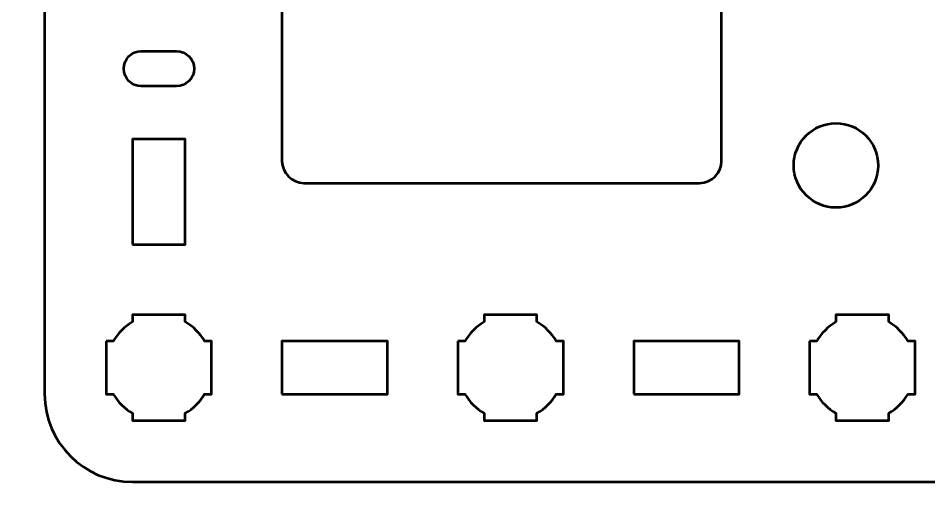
# Model space of a CAD drawing. Header units: centimetres. Extents: x -21 to 0, y -29.7 to 0.
# Drawn here: x -10.5 to -5.32, y -22.88 to -20.06 of the extents above; entities that cross this region are included whole.
import ezdxf

# ---------------------------------------------------------------- set-up
doc = ezdxf.new("R2010")
doc.units = ezdxf.units.CM
doc.header["$MEASUREMENT"] = 0
doc.layers.add('Layer 1', color=7, linetype='Continuous')

msp = doc.modelspace()

# ---------------------------------------------------------------- linework, layer by layer
at = {"layer": 'Layer 1', "lineweight": 53}
for points in [[(-9.85, -21.34998), (-9.55, -21.34998), (-9.55, -20.74998), (-9.85, -20.74998), (-9.85, -21.34998)], [(-9, -22.19998), (-8.4, -22.19998), (-8.4, -21.89998), (-9, -21.89998), (-9, -22.19998)], [(-7, -22.19998), (-6.4, -22.19998), (-6.4, -21.89998), (-7, -21.89998), (-7, -22.19998)]]:
    msp.add_lwpolyline(points, close=True, dxfattribs=at)
msp.add_ellipse((-5.85004, -20.89998), major_axis=(0, 0.24), ratio=1, dxfattribs=at)
at = {"layer": 'Layer 1', "color": 1, "lineweight": 53}
msp.add_open_spline([(-21.00003, -29.19995), (-21.00003, -29.19995), (-21.00003, -4.69992), (-21.00003, -4.69992), (-21.00003, -4.69992), (-21.00003, -4.61709), (-20.93286, -4.54992), (-20.85003, -4.54992), (-20.85003, -4.54992), (-20.7672, -4.54992), (-20.70003, -4.48275), (-20.70003, -4.39992), (-20.70003, -4.39992), (-20.70003, -4.31709), (-20.7672, -4.24992), (-20.85003, -4.24992), (-20.85003, -4.24992), (-20.93286, -4.24992), (-21.00003, -4.18275), (-21.00003, -4.09992), (-21.00003, -4.09992), (-21.00003, -4.01709), (-20.93286, -3.94992), (-20.85003, -3.94992), (-20.85003, -3.94992), (-20.7672, -3.94992), (-20.70003, -3.88275), (-20.70003, -3.79992), (-20.70003, -3.79992), (-20.70003, -3.71709), (-20.7672, -3.64992), (-20.85003, -3.64992), (-20.85003, -3.64992), (-20.93286, -3.64992), (-21.00003, -3.58275), (-21.00003, -3.49992), (-21.00003, -3.49992), (-21.00003, -3.41709), (-20.93286, -3.34992), (-20.85003, -3.34992), (-20.85003, -3.34992), (-20.7672, -3.34992), (-20.70003, -3.28275), (-20.70003, -3.19992), (-20.70003, -3.19992), (-20.70003, -3.11709), (-20.7672, -3.04992), (-20.85003, -3.04992), (-20.85003, -3.04992), (-20.93286, -3.04992), (-21.00003, -2.98275), (-21.00003, -2.89992), (-21.00003, -2.89992), (-21.00003, -2.81709), (-20.93286, -2.74992), (-20.85003, -2.74992), (-20.85003, -2.74992), (-20.7672, -2.74992), (-20.70003, -2.68275), (-20.70003, -2.59992), (-20.70003, -2.59992), (-20.70003, -2.51709), (-20.7672, -2.44992), (-20.85003, -2.44992), (-20.85003, -2.44992), (-20.93286, -2.44992), (-21.00003, -2.38275), (-21.00003, -2.29992), (-21.00003, -2.29992), (-21.00003, -2.21709), (-20.93286, -2.14992), (-20.85003, -2.14992), (-20.85003, -2.14992), (-20.7672, -2.14992), (-20.70003, -2.08275), (-20.70003, -1.99992), (-20.70003, -1.99992), (-20.70003, -1.91709), (-20.7672, -1.84992), (-20.85003, -1.84992), (-20.85003, -1.84992), (-20.93286, -1.84992), (-21.00003, -1.78275), (-21.00003, -1.69992), (-21.00003, -1.69992), (-21.00003, -1.61709), (-20.93286, -1.54992), (-20.85003, -1.54992), (-20.85003, -1.54992), (-20.7672, -1.54992), (-20.70003, -1.48275), (-20.70003, -1.39992), (-20.70003, -1.39992), (-20.70003, -1.31709), (-20.7672, -1.24992), (-20.85003, -1.24992), (-20.85003, -1.24992), (-20.93286, -1.24992), (-21.00003, -1.18275), (-21.00003, -1.09992), (-21.00003, -1.09992), (-21.00003, -1.09992), (-21.00003, -0.49992), (-21.00003, -0.49992), (-21.00003, -0.49992), (-21.00003, -0.22295), (-20.77694, 0.00004), (-20.49994, 0.00004), (-20.49994, 0.00004), (-20.49994, 0.00004), (-0.50008, 0.00004), (-0.50008, 0.00004), (-0.50008, 0.00004), (-0.22294, 0.00004), (0.00002, -0.22295), (0.00002, -0.49992), (0.00002, -0.49992), (0.00002, -0.49992), (0.00002, -29.19995), (0.00002, -29.19995), (0.00002, -29.19995), (0.00002, -29.47695), (-0.22294, -29.70004), (-0.50008, -29.70004), (-0.50008, -29.70004), (-0.50008, -29.70004), (-20.49994, -29.70004), (-20.49994, -29.70004), (-20.49994, -29.70004), (-20.77694, -29.70004), (-21.00003, -29.47695), (-21.00003, -29.19995)], degree=3, knots=[0, 0, 0, 0, 0.030303, 0.030303, 0.030303, 0.030303, 0.0606061, 0.0606061, 0.0606061, 0.0606061, 0.0909091, 0.0909091, 0.0909091, 0.0909091, 0.1212121, 0.1212121, 0.1212121, 0.1212121, 0.1515152, 0.1515152, 0.1515152, 0.1515152, 0.1818182, 0.1818182, 0.1818182, 0.1818182, 0.2121212, 0.2121212, 0.2121212, 0.2121212, 0.2424242, 0.2424242, 0.2424242, 0.2424242, 0.2727273, 0.2727273, 0.2727273, 0.2727273, 0.3030303, 0.3030303, 0.3030303, 0.3030303, 0.3333333, 0.3333333, 0.3333333, 0.3333333, 0.3636364, 0.3636364, 0.3636364, 0.3636364, 0.3939394, 0.3939394, 0.3939394, 0.3939394, 0.4242424, 0.4242424, 0.4242424, 0.4242424, 0.4545455, 0.4545455, 0.4545455, 0.4545455, 0.4848485, 0.4848485, 0.4848485, 0.4848485, 0.5151515, 0.5151515, 0.5151515, 0.5151515, 0.5454545, 0.5454545, 0.5454545, 0.5454545, 0.5757576, 0.5757576, 0.5757576, 0.5757576, 0.6060606, 0.6060606, 0.6060606, 0.6060606, 0.6363636, 0.6363636, 0.6363636, 0.6363636, 0.6666667, 0.6666667, 0.6666667, 0.6666667, 0.6969697, 0.6969697, 0.6969697, 0.6969697, 0.7272727, 0.7272727, 0.7272727, 0.7272727, 0.7575758, 0.7575758, 0.7575758, 0.7575758, 0.7878788, 0.7878788, 0.7878788, 0.7878788, 0.8181818, 0.8181818, 0.8181818, 0.8181818, 0.8484848, 0.8484848, 0.8484848, 0.8484848, 0.8787879, 0.8787879, 0.8787879, 0.8787879, 0.9090909, 0.9090909, 0.9090909, 0.9090909, 0.9393939, 0.9393939, 0.9393939, 0.9393939, 0.969697, 0.969697, 0.969697, 0.969697, 1, 1, 1, 1], dxfattribs=at)
at = {"layer": 'Layer 1', "color": 3, "lineweight": 53}
msp.add_open_spline([(-10.35, -22.19998), (-10.35, -22.19998), (-10.35, -17.89998), (-10.35, -17.89998), (-10.35, -17.89998), (-10.35, -17.62389), (-10.12609, -17.39998), (-9.85, -17.39998), (-9.85, -17.39998), (-9.85, -17.39998), (-1.55, -17.39998), (-1.55, -17.39998), (-1.55, -17.39998), (-1.27391, -17.39998), (-1.05, -17.62389), (-1.05, -17.89998), (-1.05, -17.89998), (-1.05, -17.89998), (-1.05, -22.19998), (-1.05, -22.19998), (-1.05, -22.19998), (-1.05, -22.47607), (-1.27391, -22.69998), (-1.55, -22.69998), (-1.55, -22.69998), (-1.55, -22.69998), (-9.85, -22.69998), (-9.85, -22.69998), (-9.85, -22.69998), (-10.12609, -22.69998), (-10.35, -22.47607), (-10.35, -22.19998)], degree=3, knots=[0, 0, 0, 0, 0.125, 0.125, 0.125, 0.125, 0.25, 0.25, 0.25, 0.25, 0.375, 0.375, 0.375, 0.375, 0.5, 0.5, 0.5, 0.5, 0.625, 0.625, 0.625, 0.625, 0.75, 0.75, 0.75, 0.75, 0.875, 0.875, 0.875, 0.875, 1, 1, 1, 1], dxfattribs=at)
at = {"layer": 'Layer 1', "lineweight": 53}
for points, knots in [([(-9, -20.87498), (-9, -20.87498), (-9, -19.22498), (-9, -19.22498), (-9, -19.22498), (-9, -19.15596), (-8.94402, -19.09998), (-8.875, -19.09998), (-8.875, -19.09998), (-8.875, -19.09998), (-6.625, -19.09998), (-6.625, -19.09998), (-6.625, -19.09998), (-6.55598, -19.09998), (-6.5, -19.15596), (-6.5, -19.22498), (-6.5, -19.22498), (-6.5, -19.22498), (-6.5, -20.87498), (-6.5, -20.87498), (-6.5, -20.87498), (-6.5, -20.944), (-6.55598, -20.99998), (-6.625, -20.99998), (-6.625, -20.99998), (-6.625, -20.99998), (-8.875, -20.99998), (-8.875, -20.99998), (-8.875, -20.99998), (-8.94402, -20.99998), (-9, -20.944), (-9, -20.87498)], [0, 0, 0, 0, 0.125, 0.125, 0.125, 0.125, 0.25, 0.25, 0.25, 0.25, 0.375, 0.375, 0.375, 0.375, 0.5, 0.5, 0.5, 0.5, 0.625, 0.625, 0.625, 0.625, 0.75, 0.75, 0.75, 0.75, 0.875, 0.875, 0.875, 0.875, 1, 1, 1, 1]), ([(-9.6, -20.44998), (-9.54478, -20.44998), (-9.5, -20.4052), (-9.5, -20.34999), (-9.5, -20.34999), (-9.5, -20.29477), (-9.54478, -20.24998), (-9.6, -20.24998), (-9.6, -20.24998), (-9.6, -20.24998), (-9.8, -20.24998), (-9.8, -20.24998), (-9.8, -20.24998), (-9.85521, -20.24998), (-9.9, -20.29477), (-9.9, -20.34999), (-9.9, -20.34999), (-9.9, -20.4052), (-9.85521, -20.44998), (-9.8, -20.44998), (-9.8, -20.44998), (-9.8, -20.44998), (-9.6, -20.44998), (-9.6, -20.44998)], [0, 0, 0, 0, 0.1666667, 0.1666667, 0.1666667, 0.1666667, 0.3333333, 0.3333333, 0.3333333, 0.3333333, 0.5, 0.5, 0.5, 0.5, 0.6666667, 0.6666667, 0.6666667, 0.6666667, 0.8333333, 0.8333333, 0.8333333, 0.8333333, 1, 1, 1, 1]), ([(-10, -21.89998), (-10, -21.89998), (-9.95985, -21.89998), (-9.95985, -21.89998), (-9.95985, -21.89998), (-9.9335, -21.85445), (-9.89553, -21.81648), (-9.85, -21.79013), (-9.85, -21.79013), (-9.85, -21.79013), (-9.85, -21.74998), (-9.85, -21.74998), (-9.85, -21.74998), (-9.85, -21.74998), (-9.7, -21.74998), (-9.7, -21.74998), (-9.7, -21.74998), (-9.7, -21.74998), (-9.55, -21.74998), (-9.55, -21.74998), (-9.55, -21.74998), (-9.55, -21.74998), (-9.55, -21.79013), (-9.55, -21.79013), (-9.55, -21.79013), (-9.50447, -21.81648), (-9.4665, -21.85445), (-9.44015, -21.89998), (-9.44015, -21.89998), (-9.44015, -21.89998), (-9.4, -21.89998), (-9.4, -21.89998), (-9.4, -21.89998), (-9.4, -21.89998), (-9.4, -22.04998), (-9.4, -22.04998), (-9.4, -22.04998), (-9.4, -22.04998), (-9.4, -22.19998), (-9.4, -22.19998), (-9.4, -22.19998), (-9.4, -22.19998), (-9.44015, -22.19998), (-9.44015, -22.19998), (-9.44015, -22.19998), (-9.4665, -22.24551), (-9.50447, -22.28348), (-9.55, -22.30983), (-9.55, -22.30983), (-9.55, -22.30983), (-9.55, -22.34998), (-9.55, -22.34998), (-9.55, -22.34998), (-9.55, -22.34998), (-9.7, -22.34998), (-9.7, -22.34998), (-9.7, -22.34998), (-9.7, -22.34998), (-9.85, -22.34998), (-9.85, -22.34998), (-9.85, -22.34998), (-9.85, -22.34998), (-9.85, -22.30983), (-9.85, -22.30983), (-9.85, -22.30983), (-9.89553, -22.28348), (-9.9335, -22.24551), (-9.95985, -22.19998), (-9.95985, -22.19998), (-9.95985, -22.19998), (-10, -22.19998), (-10, -22.19998), (-10, -22.19998), (-10, -22.19998), (-10, -22.04998), (-10, -22.04998), (-10, -22.04998), (-10, -22.04998), (-10, -21.89998), (-10, -21.89998)], [0, 0, 0, 0, 0.05, 0.05, 0.05, 0.05, 0.1, 0.1, 0.1, 0.1, 0.15, 0.15, 0.15, 0.15, 0.2, 0.2, 0.2, 0.2, 0.25, 0.25, 0.25, 0.25, 0.3, 0.3, 0.3, 0.3, 0.35, 0.35, 0.35, 0.35, 0.4, 0.4, 0.4, 0.4, 0.45, 0.45, 0.45, 0.45, 0.5, 0.5, 0.5, 0.5, 0.55, 0.55, 0.55, 0.55, 0.6, 0.6, 0.6, 0.6, 0.65, 0.65, 0.65, 0.65, 0.7, 0.7, 0.7, 0.7, 0.75, 0.75, 0.75, 0.75, 0.8, 0.8, 0.8, 0.8, 0.85, 0.85, 0.85, 0.85, 0.9, 0.9, 0.9, 0.9, 0.95, 0.95, 0.95, 0.95, 1, 1, 1, 1]), ([(-8, -21.89998), (-8, -21.89998), (-7.95985, -21.89998), (-7.95985, -21.89998), (-7.95985, -21.89998), (-7.9335, -21.85445), (-7.89553, -21.81648), (-7.85, -21.79013), (-7.85, -21.79013), (-7.85, -21.79013), (-7.85, -21.74998), (-7.85, -21.74998), (-7.85, -21.74998), (-7.85, -21.74998), (-7.7, -21.74998), (-7.7, -21.74998), (-7.7, -21.74998), (-7.7, -21.74998), (-7.55, -21.74998), (-7.55, -21.74998), (-7.55, -21.74998), (-7.55, -21.74998), (-7.55, -21.79013), (-7.55, -21.79013), (-7.55, -21.79013), (-7.50447, -21.81648), (-7.4665, -21.85445), (-7.44015, -21.89998), (-7.44015, -21.89998), (-7.44015, -21.89998), (-7.4, -21.89998), (-7.4, -21.89998), (-7.4, -21.89998), (-7.4, -21.89998), (-7.4, -22.04998), (-7.4, -22.04998), (-7.4, -22.04998), (-7.4, -22.04998), (-7.4, -22.19998), (-7.4, -22.19998), (-7.4, -22.19998), (-7.4, -22.19998), (-7.44015, -22.19998), (-7.44015, -22.19998), (-7.44015, -22.19998), (-7.4665, -22.24551), (-7.50447, -22.28348), (-7.55, -22.30983), (-7.55, -22.30983), (-7.55, -22.30983), (-7.55, -22.34998), (-7.55, -22.34998), (-7.55, -22.34998), (-7.55, -22.34998), (-7.7, -22.34998), (-7.7, -22.34998), (-7.7, -22.34998), (-7.7, -22.34998), (-7.85, -22.34998), (-7.85, -22.34998), (-7.85, -22.34998), (-7.85, -22.34998), (-7.85, -22.30983), (-7.85, -22.30983), (-7.85, -22.30983), (-7.89553, -22.28348), (-7.9335, -22.24551), (-7.95985, -22.19998), (-7.95985, -22.19998), (-7.95985, -22.19998), (-8, -22.19998), (-8, -22.19998), (-8, -22.19998), (-8, -22.19998), (-8, -22.04998), (-8, -22.04998), (-8, -22.04998), (-8, -22.04998), (-8, -21.89998), (-8, -21.89998)], [0, 0, 0, 0, 0.05, 0.05, 0.05, 0.05, 0.1, 0.1, 0.1, 0.1, 0.15, 0.15, 0.15, 0.15, 0.2, 0.2, 0.2, 0.2, 0.25, 0.25, 0.25, 0.25, 0.3, 0.3, 0.3, 0.3, 0.35, 0.35, 0.35, 0.35, 0.4, 0.4, 0.4, 0.4, 0.45, 0.45, 0.45, 0.45, 0.5, 0.5, 0.5, 0.5, 0.55, 0.55, 0.55, 0.55, 0.6, 0.6, 0.6, 0.6, 0.65, 0.65, 0.65, 0.65, 0.7, 0.7, 0.7, 0.7, 0.75, 0.75, 0.75, 0.75, 0.8, 0.8, 0.8, 0.8, 0.85, 0.85, 0.85, 0.85, 0.9, 0.9, 0.9, 0.9, 0.95, 0.95, 0.95, 0.95, 1, 1, 1, 1]), ([(-6, -21.89998), (-6, -21.89998), (-5.95985, -21.89998), (-5.95985, -21.89998), (-5.95985, -21.89998), (-5.9335, -21.85445), (-5.89553, -21.81648), (-5.85, -21.79013), (-5.85, -21.79013), (-5.85, -21.79013), (-5.85, -21.74998), (-5.85, -21.74998), (-5.85, -21.74998), (-5.85, -21.74998), (-5.7, -21.74998), (-5.7, -21.74998), (-5.7, -21.74998), (-5.7, -21.74998), (-5.55, -21.74998), (-5.55, -21.74998), (-5.55, -21.74998), (-5.55, -21.74998), (-5.55, -21.79013), (-5.55, -21.79013), (-5.55, -21.79013), (-5.50447, -21.81648), (-5.4665, -21.85445), (-5.44015, -21.89998), (-5.44015, -21.89998), (-5.44015, -21.89998), (-5.4, -21.89998), (-5.4, -21.89998), (-5.4, -21.89998), (-5.4, -21.89998), (-5.4, -22.04998), (-5.4, -22.04998), (-5.4, -22.04998), (-5.4, -22.04998), (-5.4, -22.19998), (-5.4, -22.19998), (-5.4, -22.19998), (-5.4, -22.19998), (-5.44015, -22.19998), (-5.44015, -22.19998), (-5.44015, -22.19998), (-5.4665, -22.24551), (-5.50447, -22.28348), (-5.55, -22.30983), (-5.55, -22.30983), (-5.55, -22.30983), (-5.55, -22.34998), (-5.55, -22.34998), (-5.55, -22.34998), (-5.55, -22.34998), (-5.7, -22.34998), (-5.7, -22.34998), (-5.7, -22.34998), (-5.7, -22.34998), (-5.85, -22.34998), (-5.85, -22.34998), (-5.85, -22.34998), (-5.85, -22.34998), (-5.85, -22.30983), (-5.85, -22.30983), (-5.85, -22.30983), (-5.89553, -22.28348), (-5.9335, -22.24551), (-5.95985, -22.19998), (-5.95985, -22.19998), (-5.95985, -22.19998), (-6, -22.19998), (-6, -22.19998), (-6, -22.19998), (-6, -22.19998), (-6, -22.04998), (-6, -22.04998), (-6, -22.04998), (-6, -22.04998), (-6, -21.89998), (-6, -21.89998)], [0, 0, 0, 0, 0.05, 0.05, 0.05, 0.05, 0.1, 0.1, 0.1, 0.1, 0.15, 0.15, 0.15, 0.15, 0.2, 0.2, 0.2, 0.2, 0.25, 0.25, 0.25, 0.25, 0.3, 0.3, 0.3, 0.3, 0.35, 0.35, 0.35, 0.35, 0.4, 0.4, 0.4, 0.4, 0.45, 0.45, 0.45, 0.45, 0.5, 0.5, 0.5, 0.5, 0.55, 0.55, 0.55, 0.55, 0.6, 0.6, 0.6, 0.6, 0.65, 0.65, 0.65, 0.65, 0.7, 0.7, 0.7, 0.7, 0.75, 0.75, 0.75, 0.75, 0.8, 0.8, 0.8, 0.8, 0.85, 0.85, 0.85, 0.85, 0.9, 0.9, 0.9, 0.9, 0.95, 0.95, 0.95, 0.95, 1, 1, 1, 1])]:
    msp.add_open_spline(points, degree=3, knots=knots, dxfattribs=at)

doc.saveas('drawing.dxf')
